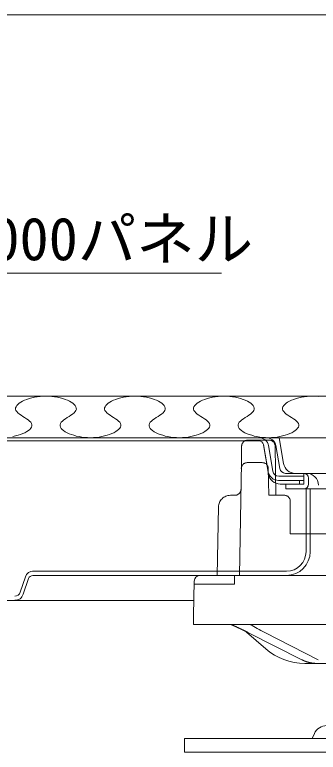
# Model space of a CAD drawing. Units: millimetres, scale not verified. Extents: x -600 to 600, y -416 to 415.
# Drawn here: x -83.4 to -32.2, y -310.7 to -186.4 of the extents above; entities that cross this region are included whole.
import ezdxf
from ezdxf.enums import TextEntityAlignment as Align

# ---------------------------------------------------------------- set-up
doc = ezdxf.new("R2010")
doc.units = ezdxf.units.MM
doc.header["$LTSCALE"] = 5
doc.linetypes.add('LONG_DASHED1', pattern=[7, 6, -1])
for name, color, linetype, lineweight in [('0-6_0', 3, 'Continuous', 9), ('0-8_一般寸法', 1, 'Continuous', 9), ('0-9_3', 2, 'Continuous', 9), ('0-D_裏面板', 7, 'Continuous', 9), ('0-E_受け台カバー', 2, 'LONG_DASHED1', 9), ('1-0_表面板', 4, 'Continuous', 9), ('1-1_SUNPO', 7, 'Continuous', 9), ('1-3_6文字', 2, 'Continuous', 9)]:
    doc.layers.add(name, color=color, linetype=linetype, lineweight=lineweight)
doc.styles.add('ＭＳ ゴシック', font='')
doc.styles.get('ＭＳ ゴシック').set_extended_font_data('MS Gothic')

# ---------------------------------------------------------------- blocks, each defined once
blk = doc.blocks.new('MLeader6')
at = {"layer": '1-3_6文字', "color": 1}
blk.add_line((-102.219, -229.956), (-48.547, -229.956), dxfattribs=at)
at = {"layer": '1-3_6文字'}
blk.add_line((-124.069, -270.212), (-119.943, -262.214), dxfattribs=at)
at = {"layer": '1-3_6文字', "color": 1}
blk.add_lwpolyline([(-119.943, -262.214), (-103.299, -229.956), (-102.219, -229.956)], dxfattribs=at)
at = {"layer": '1-3_6文字'}
blk.add_lwpolyline([(-118.61, -262.902), (-124.069, -270.212), (-121.276, -261.527)], dxfattribs=at)
at = {"layer": '1-3_6文字', "style": 'ＭＳ ゴシック'}
blk.add_text('AZ3000パネル', height=7.221, dxfattribs=at).set_placement((-102.235, -229.964), align=Align.BOTTOM_LEFT)

msp = doc.modelspace()

# ---------------------------------------------------------------- linework, layer by layer
at = {"layer": '0-6_0'}
for p, q in [((-140.511, -250.71), (60.063, -250.71)), ((-32.229, -295.15), (-41.221, -290.549)), ((-34.511, -295.74), (-32.472, -295.74)), ((-29.843, -295.74), (-32.472, -295.74)), ((-32.882, -307.558), (-33.269, -308.41)), ((-32.882, -307.558), (-33.269, -308.41)), ((-54.788, -308.41), (-54.788, -310.71)), ((-54.788, -308.41), (-33.269, -308.41)), ((-54.788, -308.41), (18.212, -308.41)), ((18.212, -310.71), (-54.788, -310.71)), ((-54.788, -310.71), (-18.288, -310.71))]:
    msp.add_line(p, q, dxfattribs=at)
for points in [[(-46.872, -289.21), (-46.839, -289.224), (-46.806, -289.239), (-46.773, -289.253), (-46.74, -289.268), (-46.707, -289.282), (-46.674, -289.297), (-46.642, -289.311), (-46.609, -289.326), (-46.576, -289.341), (-46.544, -289.355), (-46.511, -289.37), (-46.479, -289.384), (-46.447, -289.399), (-46.414, -289.413), (-46.382, -289.428), (-46.35, -289.442), (-46.317, -289.457), (-46.285, -289.472), (-46.253, -289.486), (-46.221, -289.501), (-46.189, -289.515), (-46.157, -289.53), (-46.125, -289.545), (-46.093, -289.559), (-46.061, -289.574), (-46.029, -289.588), (-45.997, -289.603), (-45.966, -289.617), (-45.934, -289.632), (-45.902, -289.647), (-45.871, -289.661), (-45.839, -289.676), (-45.807, -289.691), (-45.776, -289.705), (-45.744, -289.72), (-45.713, -289.734), (-45.682, -289.749), (-45.65, -289.764), (-45.619, -289.778)], [(-45.619, -289.778), (-45.588, -289.793), (-45.557, -289.807), (-45.525, -289.822), (-45.494, -289.837), (-45.463, -289.851), (-45.432, -289.866), (-45.401, -289.881), (-45.37, -289.895), (-45.339, -289.91), (-45.309, -289.925), (-45.278, -289.939), (-45.247, -289.954), (-45.217, -289.968), (-45.186, -289.983), (-45.155, -289.998), (-45.125, -290.012), (-45.095, -290.027), (-45.064, -290.042), (-45.034, -290.056), (-45.004, -290.071), (-44.973, -290.086), (-44.943, -290.1), (-44.913, -290.115), (-44.883, -290.13), (-44.853, -290.144), (-44.823, -290.159), (-44.793, -290.173), (-44.763, -290.188), (-44.733, -290.203), (-44.703, -290.217), (-44.674, -290.232), (-44.644, -290.247), (-44.614, -290.261), (-44.585, -290.276), (-44.555, -290.291), (-44.525, -290.305), (-44.496, -290.32), (-44.466, -290.335), (-44.437, -290.349)], [(-44.472, -290.333), (-44.33, -290.456), (-41.069, -293.289)], [(-44.437, -290.349), (-44.407, -290.364), (-44.378, -290.379), (-44.348, -290.393), (-44.319, -290.408), (-44.289, -290.423), (-44.26, -290.437), (-44.23, -290.452), (-44.201, -290.467), (-44.171, -290.481), (-44.142, -290.496), (-44.113, -290.511), (-44.083, -290.525), (-34.977, -295.126), (-34.947, -295.141), (-34.917, -295.155), (-34.887, -295.17), (-34.857, -295.184), (-34.826, -295.199), (-34.796, -295.213), (-34.766, -295.227), (-34.736, -295.241), (-34.706, -295.255), (-34.675, -295.268), (-34.645, -295.282), (-34.614, -295.295), (-34.584, -295.308), (-34.553, -295.321), (-34.523, -295.333), (-34.492, -295.346), (-34.461, -295.358), (-34.431, -295.37), (-34.4, -295.381), (-34.369, -295.393), (-34.338, -295.404), (-34.307, -295.415), (-34.276, -295.426), (-34.245, -295.437), (-34.214, -295.448), (-34.183, -295.458)], [(-34.183, -295.458), (-34.152, -295.468), (-34.121, -295.478), (-34.09, -295.488), (-34.059, -295.498), (-34.028, -295.507), (-33.996, -295.517), (-33.965, -295.526), (-33.934, -295.535), (-33.902, -295.543), (-33.871, -295.552), (-33.84, -295.56), (-33.808, -295.569), (-33.777, -295.577), (-33.745, -295.584), (-33.714, -295.592), (-33.682, -295.6), (-33.651, -295.607), (-33.619, -295.614), (-33.588, -295.621), (-33.556, -295.628), (-33.524, -295.634), (-33.493, -295.641), (-33.461, -295.647), (-33.429, -295.653), (-33.397, -295.659), (-33.366, -295.664), (-33.334, -295.67), (-33.302, -295.675), (-33.27, -295.68), (-33.239, -295.685), (-33.207, -295.689), (-33.175, -295.694), (-33.143, -295.698), (-33.111, -295.702), (-33.079, -295.705), (-33.047, -295.709), (-33.015, -295.712), (-32.983, -295.715), (-32.952, -295.718)], [(-32.952, -295.718), (-32.92, -295.72), (-32.888, -295.722), (-32.856, -295.725), (-32.824, -295.726), (-32.792, -295.728), (-32.76, -295.73), (-32.728, -295.731), (-32.696, -295.733), (-32.664, -295.734), (-32.632, -295.735), (-32.6, -295.736), (-32.568, -295.737), (-32.536, -295.738), (-32.504, -295.739), (-32.472, -295.74)], [(18.212, -310.71), (-54.788, -310.71), (-54.788, -308.41)]]:
    msp.add_lwpolyline(points, dxfattribs=at)
for centre, radius, start, end in [((-34.511, -285.74), 10, 229.01958, 270), ((-30.788, -308.51), 2.3, 90, 155.55605), ((-30.788, -308.51), 2.3, 90, 155.55605)]:
    msp.add_arc(centre, radius, start, end, dxfattribs=at)
msp.add_ellipse((-38.627, -290.611), major_axis=(7.302, -3.36), ratio=0.134078, start_param=4.0171048, end_param=4.4114446, dxfattribs=at)
at = {"layer": '0-8_一般寸法'}
msp.add_line((-269.635, -186.429), (-21.288, -186.429), dxfattribs=at)
at = {"layer": '0-9_3'}
for points in [[(-80.946, -251.115), (-80.514, -250.998), (-80.061, -250.898), (-79.592, -250.818), (-79.111, -250.759), (-78.622, -250.722), (-78.129, -250.71), (-77.636, -250.722), (-77.146, -250.759), (-76.665, -250.818), (-76.197, -250.898), (-75.744, -250.998), (-75.312, -251.115), (-74.904, -251.248), (-74.525, -251.396), (-74.179, -251.556), (-73.869, -251.728), (-73.601, -251.909), (-73.377, -252.099), (-73.202, -252.294), (-73.08, -252.495), (-73.015, -252.699), (-73.012, -252.904), (-73.073, -253.109), (-73.204, -253.313), (-73.399, -253.515), (-73.643, -253.714), (-73.923, -253.913), (-74.225, -254.111), (-74.533, -254.308), (-74.835, -254.506), (-75.115, -254.705), (-75.359, -254.905), (-75.554, -255.106), (-75.684, -255.31), (-75.746, -255.515), (-75.743, -255.721), (-75.678, -255.924), (-75.556, -256.125), (-75.381, -256.321)], [(-68.054, -253.313), (-68.184, -253.109), (-68.246, -252.904), (-68.243, -252.698), (-68.178, -252.495), (-68.056, -252.294), (-67.881, -252.098), (-67.657, -251.909), (-67.388, -251.727), (-67.079, -251.556), (-66.732, -251.395), (-66.353, -251.248), (-65.946, -251.115), (-65.514, -250.998), (-65.061, -250.898), (-64.592, -250.818), (-64.111, -250.759), (-63.622, -250.722), (-63.129, -250.71), (-62.636, -250.722), (-62.146, -250.759), (-61.665, -250.818), (-61.197, -250.898), (-60.744, -250.998), (-60.312, -251.115), (-59.904, -251.248), (-59.525, -251.396), (-59.179, -251.556), (-58.869, -251.728), (-58.601, -251.909), (-58.377, -252.099), (-58.202, -252.294), (-58.08, -252.495), (-58.015, -252.699), (-58.012, -252.904), (-58.073, -253.109), (-58.204, -253.313), (-58.399, -253.515), (-58.643, -253.714), (-58.923, -253.913)], [(-50.946, -251.115), (-50.514, -250.998), (-50.061, -250.898), (-49.592, -250.818), (-49.111, -250.759), (-48.622, -250.722), (-48.129, -250.71), (-47.636, -250.722), (-47.146, -250.759), (-46.665, -250.818), (-46.197, -250.898), (-45.744, -250.998), (-45.312, -251.115), (-44.904, -251.248), (-44.525, -251.396), (-44.179, -251.556), (-43.869, -251.728), (-43.601, -251.909), (-43.377, -252.099), (-43.202, -252.294), (-43.08, -252.495), (-43.015, -252.699), (-43.012, -252.904), (-43.073, -253.109), (-43.204, -253.313), (-43.399, -253.515), (-43.643, -253.714), (-43.923, -253.913), (-44.225, -254.111), (-44.533, -254.308), (-44.835, -254.506), (-45.115, -254.705), (-45.359, -254.905), (-45.554, -255.106), (-45.684, -255.31), (-45.746, -255.515), (-45.743, -255.721), (-45.678, -255.924), (-45.556, -256.125), (-45.381, -256.321)], [(-35.946, -251.115), (-35.514, -250.998), (-35.061, -250.898), (-34.592, -250.818), (-34.111, -250.759), (-33.622, -250.722), (-33.129, -250.71), (-32.636, -250.722), (-32.146, -250.759)], [(-83.697, -257.515), (-83.244, -257.415), (-82.812, -257.298), (-82.404, -257.165), (-82.025, -257.017), (-81.679, -256.857), (-81.369, -256.686), (-81.101, -256.506), (-80.877, -256.317), (-80.702, -256.122), (-80.58, -255.922), (-80.515, -255.719), (-80.512, -255.514), (-80.573, -255.31), (-80.704, -255.107), (-80.899, -254.905), (-81.143, -254.706), (-81.423, -254.507), (-81.725, -254.309), (-82.033, -254.112), (-82.335, -253.914), (-82.615, -253.715), (-82.859, -253.515), (-83.054, -253.313), (-83.184, -253.109), (-83.246, -252.904), (-83.243, -252.698), (-83.178, -252.495), (-83.056, -252.294), (-82.881, -252.098), (-82.657, -251.909), (-82.388, -251.727), (-82.079, -251.556), (-81.732, -251.395), (-81.353, -251.248), (-80.946, -251.115)], [(-55.629, -257.71), (-55.136, -257.695), (-54.646, -257.657), (-54.165, -257.596), (-53.697, -257.515), (-53.244, -257.415), (-52.812, -257.298), (-52.404, -257.165), (-52.025, -257.017), (-51.679, -256.857), (-51.369, -256.686), (-51.101, -256.506), (-50.877, -256.317), (-50.702, -256.122), (-50.58, -255.922), (-50.515, -255.719), (-50.512, -255.514), (-50.573, -255.31), (-50.704, -255.107), (-50.899, -254.905), (-51.143, -254.706), (-51.423, -254.507), (-51.725, -254.309), (-52.033, -254.112), (-52.335, -253.914), (-52.615, -253.715), (-52.859, -253.515), (-53.054, -253.313), (-53.184, -253.109), (-53.246, -252.904), (-53.243, -252.698), (-53.178, -252.495), (-53.056, -252.294), (-52.881, -252.098), (-52.657, -251.909), (-52.388, -251.727), (-52.079, -251.556), (-51.732, -251.395), (-51.353, -251.248), (-50.946, -251.115)], [(-40.629, -257.71), (-40.136, -257.695), (-39.646, -257.657), (-39.165, -257.596), (-38.697, -257.515), (-38.244, -257.415), (-37.812, -257.298), (-37.404, -257.165), (-37.025, -257.017), (-36.679, -256.857), (-36.369, -256.686), (-36.101, -256.506), (-35.877, -256.317), (-35.702, -256.122), (-35.58, -255.922), (-35.515, -255.719), (-35.512, -255.514), (-35.573, -255.31), (-35.704, -255.107), (-35.899, -254.905), (-36.143, -254.706), (-36.423, -254.507), (-36.725, -254.309), (-37.033, -254.112), (-37.335, -253.914), (-37.615, -253.715), (-37.859, -253.515), (-38.054, -253.313), (-38.184, -253.109), (-38.246, -252.904), (-38.243, -252.698), (-38.178, -252.495), (-38.056, -252.294), (-37.881, -252.098), (-37.657, -251.909), (-37.388, -251.727), (-37.079, -251.556), (-36.732, -251.395), (-36.353, -251.248), (-35.946, -251.115)], [(-75.381, -256.321), (-75.157, -256.51), (-74.888, -256.691), (-74.579, -256.863), (-74.232, -257.024), (-73.853, -257.171), (-73.446, -257.304), (-73.014, -257.422), (-72.561, -257.521), (-72.092, -257.601), (-71.611, -257.66), (-71.122, -257.697), (-70.629, -257.71), (-70.136, -257.695), (-69.646, -257.657), (-69.165, -257.596), (-68.697, -257.515), (-68.244, -257.415), (-67.812, -257.298), (-67.404, -257.165), (-67.025, -257.017), (-66.679, -256.857), (-66.369, -256.686), (-66.101, -256.506), (-65.877, -256.317), (-65.702, -256.122), (-65.58, -255.922), (-65.515, -255.719), (-65.512, -255.514), (-65.573, -255.31), (-65.704, -255.107), (-65.899, -254.905), (-66.143, -254.706), (-66.423, -254.507), (-66.725, -254.309), (-67.033, -254.112), (-67.335, -253.914), (-67.615, -253.715), (-67.859, -253.515), (-68.054, -253.313)], [(-58.923, -253.913), (-59.225, -254.111), (-59.533, -254.308), (-59.835, -254.506), (-60.115, -254.705), (-60.359, -254.905), (-60.554, -255.106), (-60.684, -255.31), (-60.746, -255.515), (-60.743, -255.721), (-60.678, -255.924), (-60.556, -256.125), (-60.381, -256.321), (-60.157, -256.51), (-59.888, -256.691), (-59.579, -256.863), (-59.232, -257.024), (-58.853, -257.171), (-58.446, -257.304), (-58.014, -257.422), (-57.561, -257.521), (-57.092, -257.601), (-56.611, -257.66), (-56.122, -257.697), (-55.629, -257.71), (-55.629, -257.71)], [(-45.381, -256.321), (-45.157, -256.51), (-44.888, -256.691), (-44.579, -256.863), (-44.232, -257.024), (-43.853, -257.171), (-43.446, -257.304), (-43.014, -257.422), (-42.561, -257.521), (-42.092, -257.601), (-41.611, -257.66), (-41.122, -257.697), (-40.629, -257.71)]]:
    msp.add_lwpolyline(points, dxfattribs=at)
at = {"layer": '0-D_裏面板'}
for p, q in [((-38.794, -257.713), (-38.072, -262.042)), ((-38.794, -257.713), (2.217, -257.713)), ((-40.621, -263.843), (-41.449, -258.881)), ((-18.288, -263.713), (-36.099, -263.713)), ((-38.649, -265.51), (-34.635, -265.51)), ((-35.388, -265.51), (-35.388, -264.914)), ((-34.289, -276.91), (-34.289, -266.31)), ((-33.589, -276.91), (-33.589, -266.31)), ((-37.589, -280.21), (-80.427, -280.21)), ((-53.336, -285.11), (-55.237, -285.11))]:
    msp.add_line(p, q, dxfattribs=at)
for centre, radius, start, end in [((-36.099, -261.713), 2, 189.46232, 270), ((-38.649, -263.51), 2, 189.58332, 270), ((-34.194, -265.713), 2, 0, 90), ((-37.589, -276.91), 4, 270, 0), ((-37.589, -276.91), 3.3, 270, 0)]:
    msp.add_arc(centre, radius, start, end, dxfattribs=at)
at = {"layer": '0-E_受け台カバー'}
for p, q in [((-44.143, -258.11), (-40.51, -258.11)), ((-44.142, -258.11), (-40.508, -258.11)), ((-45.143, -259.092), (-45.192, -261.91)), ((-45.142, -259.092), (-45.191, -261.91)), ((-39.365, -267.41), (-39.51, -259.092)), ((-39.363, -267.41), (-39.508, -259.092)), ((-45.524, -280.91), (-45.192, -261.91)), ((-45.523, -280.91), (-45.191, -261.91)), ((-41.667, -261.91), (-44.21, -261.91)), ((-41.666, -261.91), (-44.208, -261.91)), ((-40.667, -262.892), (-40.588, -267.41)), ((-40.666, -262.892), (-40.587, -267.41)), ((-45.288, -267.41), (-45.283, -267.09)), ((-45.287, -267.41), (-45.281, -267.09)), ((-46.271, -267.41), (-47.047, -267.41)), ((-46.27, -267.41), (-47.046, -267.41)), ((-37.94, -267.41), (-40.588, -267.41)), ((-37.938, -267.41), (-40.587, -267.41)), ((-36.94, -268.41), (-36.94, -273.91)), ((-36.938, -268.41), (-36.938, -273.91)), ((-49.047, -269.375), (-49.248, -280.91)), ((-49.045, -269.375), (-49.247, -280.91)), ((-28.833, -273.91), (-36.94, -273.91)), ((-28.832, -273.91), (-36.938, -273.91))]:
    msp.add_line(p, q, dxfattribs=at)
at = {"layer": '0-E_受け台カバー', "linetype": 'Continuous'}
for p, q in [((-53.147, -281.892), (-53.248, -287.683)), ((-53.145, -281.892), (-53.246, -287.683)), ((-52.147, -280.91), (-19.538, -280.91)), ((-52.145, -280.91), (-19.537, -280.91)), ((-46.329, -280.91), (-46.329, -282.41)), ((-46.327, -280.91), (-46.327, -282.41)), ((-53.156, -282.41), (-46.329, -282.41)), ((-53.154, -282.41), (-46.327, -282.41)), ((-53.288, -289.21), (-53.262, -287.683)), ((-53.287, -289.21), (-53.26, -287.682)), ((-53.288, -289.21), (-19.538, -289.21)), ((-53.287, -289.21), (-19.537, -289.21))]:
    msp.add_line(p, q, dxfattribs=at)
at = {"layer": '0-E_受け台カバー'}
for centre, radius, start, end in [((-44.143, -259.11), 1, 90, 179), ((-44.142, -259.11), 1, 90, 179), ((-40.51, -259.11), 1, 1, 90), ((-40.508, -259.11), 1, 1, 90), ((-44.21, -262.91), 1, 90, 179), ((-44.208, -262.91), 1, 90, 179), ((-41.667, -262.91), 1, 1, 90), ((-41.666, -262.91), 1, 1, 90), ((-46.271, -266.41), 1, 270, 359), ((-46.27, -266.41), 1, 270, 359), ((-47.047, -269.41), 2, 90, 179), ((-47.046, -269.41), 2, 90, 179), ((-37.94, -268.41), 1, 0, 90), ((-37.938, -268.41), 1, 0, 90)]:
    msp.add_arc(centre, radius, start, end, dxfattribs=at)
at = {"layer": '0-E_受け台カバー', "linetype": 'Continuous'}
for centre in [(-52.147, -281.91), (-52.145, -281.91)]:
    msp.add_arc(centre, 1, 90, 179, dxfattribs=at)
at = {"layer": '1-0_表面板'}
for p, q in [((-41.45, -258.876), (-40.682, -263.414)), ((-40.61, -259.043), (-39.88, -263.361)), ((-39.371, -259.043), (-38.723, -262.876)), ((-34.635, -264.194), (-38.894, -264.194)), ((-23.398, -263.71), (-37.737, -263.71)), ((-34.635, -265.51), (-34.635, -263.71)), ((-33.862, -264.51), (-33.862, -265.51)), ((-34.635, -264.914), (-38.907, -264.914)), ((-37.683, -266.31), (-37.683, -265.51)), ((-37.683, -266.31), (-23.651, -266.31))]:
    msp.add_line(p, q, dxfattribs=at)
for points in [[(-140.511, -257.71), (-56.358, -257.71), (-19.658, -257.71)], [(-42.239, -258.21), (-56.358, -258.21), (-140.511, -258.21)]]:
    msp.add_lwpolyline(points, dxfattribs=at)
for centre, radius, start, end in [((-42.24, -259.012), 0.802, 9.74, 89.94493), ((-42.188, -259.31), 1.6, 9.6008, 90), ((-40.949, -259.31), 1.6, 9.6008, 90), ((-38.907, -263.114), 1.8, 189.6008, 270), ((-38.894, -263.194), 1, 189.6008, 270), ((-37.737, -262.71), 1, 189.6008, 270), ((-34.662, -264.51), 0.8, 0, 90), ((-34.662, -265.51), 0.8, 270, 0)]:
    msp.add_arc(centre, radius, start, end, dxfattribs=at)
at = {"layer": '1-1_SUNPO'}
for p, q in [((-82.485, -283.709), (-81.595, -281.173)), ((-81.999, -284.052), (-81.084, -281.439)), ((-37.589, -280.91), (-80.329, -280.91)), ((-55.237, -285.11), (-140.511, -285.11))]:
    msp.add_line(p, q, dxfattribs=at)
for centre, radius, start, end in [((-80.33, -281.516), 1.31, 85.76587, 164.82499), ((-80.273, -281.792), 0.884, 93.61403, 156.51139), ((-83.39, -283.475), 0.934, 269.71341, 345.50702), ((-83.323, -283.754), 1.357, 266.98277, 347.31886)]:
    msp.add_arc(centre, radius, start, end, dxfattribs=at)

# ---------------------------------------------------------------- block references
at = {"layer": '1-3_6文字'}
msp.add_blockref('MLeader6', (0, 0), dxfattribs=at)

doc.saveas('drawing.dxf')
